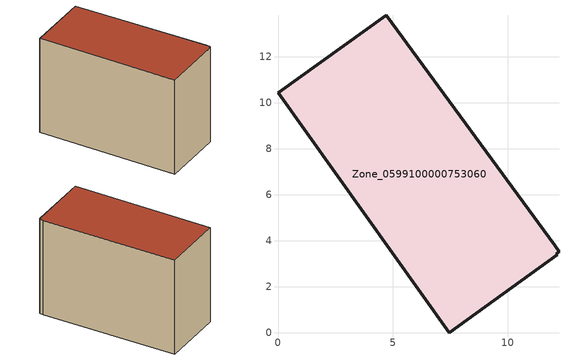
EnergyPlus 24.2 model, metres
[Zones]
Zone_0599100000753060
 floor ground (C_G): 0,10.44 4.72,13.81 12.04,3.8 12.22,3.53 12.1,3.44 12.15,3.38 7.46,0 z0
 wall outside (C_F): 4.72,13.81 0,10.44 7.46,0 12.15,3.38 12.1,3.44 12.22,3.53 12.04,3.8 4.72,13.81 z0:9.1
 roof outside (C_R): 12.15,3.38 12.1,3.44 12.22,3.53 12.04,3.8 4.72,13.81 0,10.44 7.46,0 z9.1
[BUILDING]
Pand.0599100000753060: North Axis=0; Terrain=City; Loads Convergence Tolerance Value=0.04; Temperature Convergence Tolerance Value=0.4; Solar Distribution=FullExterior; Maximum Number of Warmup Days=25; Minimum Number of Warmup Days=1
[Site:Location]
Rotterdam.The.Hague.AP_ZH_NLD Design_Conditions: Latitude=51.96; Longitude=4.45; Time Zone=1; Elevation=-4.5
[SITE:GROUNDTEMPERATURE:BUILDINGSURFACE]
18, 18, 18, 18, 18, 18, 18, 18, 18, 18, 18, 18
[MATERIAL] Thermal Absorptance=0.9; Solar Absorptance=0.7; Visible Absorptance=0.7
Name | Roughness | Thickness | Conductivity | Density | Specific Heat
G.TC.2006-2014 | MediumSmooth | 0.15 | 0.06 | 540 | 1210
F.TC.2006-2014 | Rough | 0.3 | 0.12 | 1920 | 840
R.TC.2006-2014 | MediumRough | 0.2 | 0.08 | 1500 | 1000
[CONSTRUCTION]
C_G: G.TC.2006-2014
C_F: F.TC.2006-2014
C_R: R.TC.2006-2014
[ZONE]
Zone_0599100000753060: Type=1; Multiplier=1; Ceiling Height=Autocalculate; Volume=Autocalculate; Floor Area=autocalculate; Part of Total Floor Area=Yes
[ZONEINFILTRATION:DESIGNFLOWRATE]
Infil_Zone_0599100000753060: Zone or ZoneList or Space or SpaceList=Zone_0599100000753060; Schedule=AlwaysOn; Design Flow Rate Calculation Method=Flow/Area; Flow Rate per Floor Area=0.0015; Constant Term Coefficient=1; Temperature Term Coefficient=0; Velocity Term Coefficient=0; Velocity Squared Term Coefficient=0
[HVACTEMPLATE:ZONE:IDEALLOADSAIRSYSTEM]
Zone_0599100000753060: Maximum Heating Supply Air Temperature=50; Minimum Cooling Supply Air Temperature=13; Maximum Heating Supply Air Humidity Ratio=0.0156; Minimum Cooling Supply Air Humidity Ratio=0.0077; Heating Limit=NoLimit; Cooling Limit=NoLimit; Dehumidification Control Type=ConstantSensibleHeatRatio; Cooling Sensible Heat Ratio=0.7; Dehumidification Setpoint=60; Humidification Control Type=None; Humidification Setpoint=30; Outdoor Air Method=None; Outdoor Air Flow Rate per Person=0.00944; Outdoor Air Flow Rate per Zone Floor Area=0; Outdoor Air Flow Rate per Zone=0; Demand Controlled Ventilation Type=None; Outdoor Air Economizer Type=NoEconomizer; Heat Recovery Type=None; Sensible Heat Recovery Effectiveness=0.7; Latent Heat Recovery Effectiveness=0.65
[ZONECONTROL:THERMOSTAT]
ThermostatControl_Zone_0599100000753060: Zone or ZoneList=Zone_0599100000753060; Control Type Schedule=DualSetpointControlType; Control 1=Thermostat_Zone_0599100000753060; Temperature Difference Between Cutout And Setpoint=0
[THERMOSTATSETPOINT:DUALSETPOINT]
Thermostat_Zone_0599100000753060: Heating Setpoint Temperature Schedule=HeatingSetpoint_Zone_0599100000753060; Cooling Setpoint Temperature Schedule=CoolingSetpoint_Zone_0599100000753060
[SCHEDULE:COMPACT]
HeatingSetpoint_Zone_0599100000753060: Through: 12/31, For: AllDays, Until: 24:00, 21
CoolingSetpoint_Zone_0599100000753060: Through: 12/31, For: AllDays, Until: 24:00, 24
DualSetpointControlType: Through: 12/31, For: AllDays, Until: 24:00, 4
AlwaysOn: Through: 12/31, For: AllDays, Until: 24:00, 1
